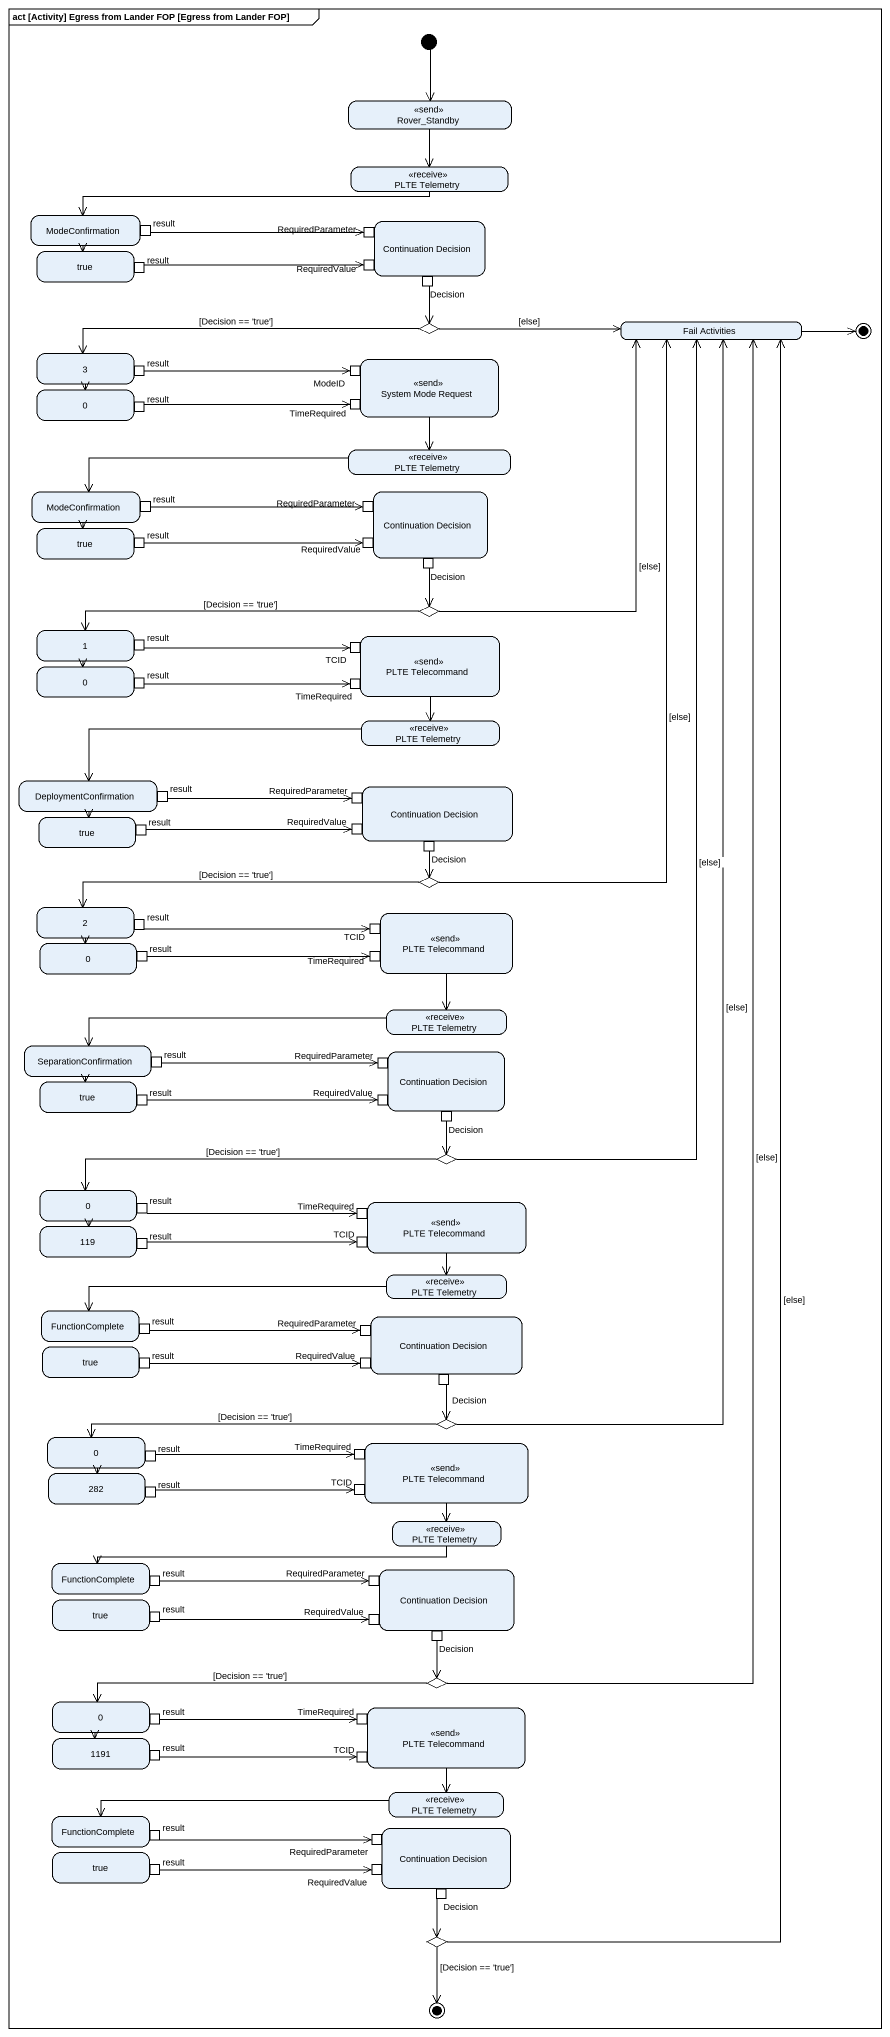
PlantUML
@startuml
mainframe act [Activity] Egress from Lander FOP [Egress from Lander FOP]
hide empty description
state Rover_Standby <<send>>
state "PLTE Telemetry" as PLTE_Telemetry <<receive>>
state ModeConfirmation {
  state result <<outputPin>>
}
state "Continuation Decision" as Continuation_Decision {
  state RequiredParameter <<inputPin>>
  state RequiredValue <<inputPin>>
  state Decision <<outputPin>>
}
state true {
  state "result" as result_2 <<outputPin>>
}
state "3" as s3 {
  state "result" as result_3 <<outputPin>>
}
state "System Mode Request" as System_Mode_Request <<send>> {
  state ModeID <<inputPin>>
  state TimeRequired <<inputPin>>
}
state choice1 <<choice>>
state "Fail Activities" as Fail_Activities
state final1 <<end>>
state "0" as s0 {
  state "result" as result_4 <<outputPin>>
}
state "PLTE Telemetry" as PLTE_Telemetry_2 <<receive>>
state "ModeConfirmation" as ModeConfirmation_2 {
  state "result" as result_5 <<outputPin>>
}
state "Continuation Decision" as Continuation_Decision_2 {
  state "RequiredParameter" as RequiredParameter_2 <<inputPin>>
  state "RequiredValue" as RequiredValue_2 <<inputPin>>
  state "Decision" as Decision_2 <<outputPin>>
}
state "true" as true_2 {
  state "result" as result_6 <<outputPin>>
}
state "1" as s1 {
  state "result" as result_7 <<outputPin>>
}
state choice2 <<choice>>
state "0" as s0_2 {
  state "result" as result_8 <<outputPin>>
}
state "PLTE Telecommand" as PLTE_Telecommand <<send>> {
  state TCID <<inputPin>>
  state "TimeRequired" as TimeRequired_2 <<inputPin>>
}
state "PLTE Telemetry" as PLTE_Telemetry_3 <<receive>>
state DeploymentConfirmation {
  state "result" as result_9 <<outputPin>>
}
state "true" as true_3 {
  state "result" as result_10 <<outputPin>>
}
state "Continuation Decision" as Continuation_Decision_3 {
  state "RequiredParameter" as RequiredParameter_3 <<inputPin>>
  state "RequiredValue" as RequiredValue_3 <<inputPin>>
  state "Decision" as Decision_3 <<outputPin>>
}
state choice3 <<choice>>
state "2" as s2 {
  state "result" as result_11 <<outputPin>>
}
state "PLTE Telecommand" as PLTE_Telecommand_2 <<send>> {
  state "TCID" as TCID_2 <<inputPin>>
  state "TimeRequired" as TimeRequired_3 <<inputPin>>
}
state "0" as s0_3 {
  state "result" as result_12 <<outputPin>>
}
state "PLTE Telemetry" as PLTE_Telemetry_4 <<receive>>
state SeparationConfirmation {
  state "result" as result_14 <<outputPin>>
}
state "Continuation Decision" as Continuation_Decision_4 {
  state "RequiredParameter" as RequiredParameter_4 <<inputPin>>
  state "RequiredValue" as RequiredValue_4 <<inputPin>>
  state "Decision" as Decision_4 <<outputPin>>
}
state "true" as true_4 {
  state "result" as result_13 <<outputPin>>
}
state choice4 <<choice>>
state "0" as s0_4 {
  state "result" as result_15 <<outputPin>>
}
state "PLTE Telecommand" as PLTE_Telecommand_3 <<send>> {
  state "TimeRequired" as TimeRequired_4 <<inputPin>>
  state "TCID" as TCID_3 <<inputPin>>
}
state "119" as s119 {
  state "result" as result_16 <<outputPin>>
}
state "PLTE Telemetry" as PLTE_Telemetry_5 <<receive>>
state FunctionComplete {
  state "result" as result_17 <<outputPin>>
}
state "Continuation Decision" as Continuation_Decision_5 {
  state "RequiredParameter" as RequiredParameter_5 <<inputPin>>
  state "RequiredValue" as RequiredValue_5 <<inputPin>>
  state "Decision" as Decision_5 <<outputPin>>
}
state "true" as true_5 {
  state "result" as result_18 <<outputPin>>
}
state "0" as s0_5 {
  state "result" as result_19 <<outputPin>>
}
state "PLTE Telecommand" as PLTE_Telecommand_4 <<send>> {
  state "TimeRequired" as TimeRequired_5 <<inputPin>>
  state "TCID" as TCID_4 <<inputPin>>
}
state choice5 <<choice>>
state "282" as s282 {
  state "result" as result_20 <<outputPin>>
}
state "PLTE Telemetry" as PLTE_Telemetry_6 <<receive>>
state "FunctionComplete" as FunctionComplete_2 {
  state "result" as result_21 <<outputPin>>
}
state "Continuation Decision" as Continuation_Decision_6 {
  state "RequiredParameter" as RequiredParameter_6 <<inputPin>>
  state "RequiredValue" as RequiredValue_6 <<inputPin>>
  state "Decision" as Decision_6 <<outputPin>>
}
state "true" as true_6 {
  state "result" as result_22 <<outputPin>>
}
state "0" as s0_6 {
  state "result" as result_23 <<outputPin>>
}
state "PLTE Telecommand" as PLTE_Telecommand_5 <<send>> {
  state "TimeRequired" as TimeRequired_6 <<inputPin>>
  state "TCID" as TCID_5 <<inputPin>>
}
state choice6 <<choice>>
state "1191" as s1191 {
  state "result" as result_24 <<outputPin>>
}
state "FunctionComplete" as FunctionComplete_3 {
  state "result" as result_25 <<outputPin>>
}
state "Continuation Decision" as Continuation_Decision_7 {
  state "RequiredParameter" as RequiredParameter_7 <<inputPin>>
  state "RequiredValue" as RequiredValue_7 <<inputPin>>
  state "Decision" as Decision_7 <<outputPin>>
}
state "PLTE Telemetry" as PLTE_Telemetry_7 <<receive>>
state "true" as true_7 {
  state "result" as result_26 <<outputPin>>
}
state choice7 <<choice>>
state final2 <<end>>
[*] --> Rover_Standby
Rover_Standby --> PLTE_Telemetry
PLTE_Telemetry -left-> ModeConfirmation
ModeConfirmation --> true
result -right-> RequiredParameter
result_2 -right-> RequiredValue
Decision --> choice1
s3 --> s0
System_Mode_Request --> PLTE_Telemetry_2
choice1 -left-> s3 : [Decision == 'true']
choice1 -right-> Fail_Activities : [else]
Fail_Activities -right-> final1
result_3 -right-> ModeID
result_4 -right-> TimeRequired
PLTE_Telemetry_2 -left-> ModeConfirmation_2
ModeConfirmation_2 --> true_2
result_5 -right-> RequiredParameter_2
result_6 -right-> RequiredValue_2
Decision_2 --> choice2
s1 --> s0_2
choice2 -up-> Fail_Activities : [else]
choice2 -left-> s1 : [Decision == 'true']
result_7 -right-> TCID
PLTE_Telecommand --> PLTE_Telemetry_3
result_8 -right-> TimeRequired_2
PLTE_Telemetry_3 -left-> DeploymentConfirmation
DeploymentConfirmation --> true_3
result_9 -right-> RequiredParameter_3
result_10 -right-> RequiredValue_3
Decision_3 --> choice3
choice3 -up-> Fail_Activities : [else]
choice3 -left-> s2 : [Decision == 'true']
s2 --> s0_3
result_11 -right-> TCID_2
PLTE_Telecommand_2 --> PLTE_Telemetry_4
result_12 -right-> TimeRequired_3
PLTE_Telemetry_4 -left-> SeparationConfirmation
SeparationConfirmation --> true_4
result_13 -right-> RequiredValue_4
result_14 -right-> RequiredParameter_4
Decision_4 --> choice4
choice4 -up-> Fail_Activities : [else]
choice4 -left-> s0_4 : [Decision == 'true']
s0_4 --> s119
result_15 -right-> TimeRequired_4
PLTE_Telecommand_3 --> PLTE_Telemetry_5
result_16 -right-> TCID_3
PLTE_Telemetry_5 -left-> FunctionComplete
result_17 -right-> RequiredParameter_5
result_18 -right-> RequiredValue_5
Decision_5 --> choice5
s0_5 --> s282
PLTE_Telecommand_4 --> PLTE_Telemetry_6
choice5 -up-> Fail_Activities : [else]
choice5 -left-> s0_5 : [Decision == 'true']
result_19 -right-> TimeRequired_5
result_20 -right-> TCID_4
PLTE_Telemetry_6 -left-> FunctionComplete_2
result_21 -right-> RequiredParameter_6
result_22 -right-> RequiredValue_6
Decision_6 --> choice6
s0_6 --> s1191
result_23 -right-> TimeRequired_6
PLTE_Telecommand_5 --> PLTE_Telemetry_7
choice6 -up-> Fail_Activities : [else]
choice6 -left-> s0_6 : [Decision == 'true']
result_24 -right-> TCID_5
result_25 -right-> RequiredParameter_7
PLTE_Telemetry_7 -left-> FunctionComplete_3
result_26 -right-> RequiredValue_7
Decision_7 --> choice7
choice7 -up-> Fail_Activities : [else]
choice7 --> final2 : [Decision == 'true']
@enduml
